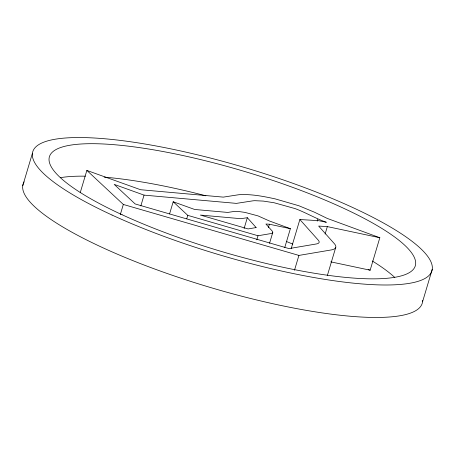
<?xml version="1.0" encoding="UTF-8"?>
<svg xmlns="http://www.w3.org/2000/svg" width="455" height="455" viewBox="0 0 455 455"><rect width="100%" height="100%" fill="white"/><g stroke="black" fill="none" stroke-linecap="round" stroke-linejoin="round"><path stroke-width="0.68" d="M22.75 185.708L32.43 153.244M80.205 192.738L86.859 170.42L140.544 189.712L223.303 197.123L237.664 194.894A50.829 11.091 16.6 0 1 239.239 194.7C251.393 193.961 263.49 196.367 275.315 198.915L298.878 205.751L314.479 212.212L327.213 218.406L379.828 237.737L370.148 270.202L330.779 261.852M120.302 214.601L123.328 204.454L86.859 170.42M140.828 205.939L144.053 195.121L236.401 203.385L252.326 200.917A33.477 7.303 16.6 0 1 253.378 200.786L254.271 200.718A37.293 8.133 16.6 0 1 254.857 200.689L263.354 201.093L274.103 202.754L295.039 208.583C305.771 212.508 315.611 218.491 326.36 222.285L318.801 220.681L299.868 219.526L291.2 248.612M169.567 213.924L173.196 201.753L194.666 209.471L227.773 212.434L233.517 211.541A20.333 4.436 16.6 0 1 234.149 211.467L238.841 211.535L244.978 212.4L258.002 215.886L269.337 220.948L290.381 228.677L284.733 247.617M186.772 218.747L187.784 215.369L173.196 201.753M244.102 228.518L247.327 217.695L240.871 218.696L200.348 215.067L248.094 228.928L256.108 227.568M256.808 239.808L258.013 235.753L270.879 233.574A17.478 3.811 16.6 0 0 272.158 231.015L265.913 224.014L269.383 224.224L290.381 228.677M268.376 227.608L269.383 224.224M269.536 243.306L272.761 232.488M294.476 270.298L298.912 255.42L331.064 249.971A43.697 9.532 16.6 0 0 334.271 243.584L318.659 226.078L327.333 226.601L379.828 237.737M317.203 221.17L317.806 219.139M325.12 234.041L327.333 226.601M327.316 275.662L335.784 247.258M422.57 301.756L432.25 269.292M187.784 215.369L258.013 235.753M123.328 204.454L298.912 255.42M144.053 195.121L114.188 184.383L135.135 203.937L288.993 248.595L316.299 243.971A26.345 5.744 16.6 0 0 318.227 240.115L299.868 219.526M368.175 269.479L370.148 270.202M286.4 241.463L292.781 244.119M247.327 217.695L256.119 227.551M422.672 300.436A208.271 45.432 16.6 0 1 210.17 287.418A208.271 45.432 16.6 0 1 24.132 181.858M60.367 177.672A190.912 41.65 16.6 0 1 85.381 176.176M104.184 177.137A190.912 41.65 16.6 0 1 205.876 195.804M372.321 260.994A190.912 41.65 16.6 0 1 394.741 277.419M112.038 215.05A208.271 45.432 16.6 0 0 430.868 273.142A208.271 45.432 16.6 0 0 154.108 145.611A208.271 45.432 16.6 0 0 112.038 215.05M122.059 214.732A190.912 41.65 16.6 0 0 414.329 267.989A190.912 41.65 16.6 0 0 160.632 151.083A190.912 41.65 16.6 0 0 122.059 214.732"/></g></svg>
